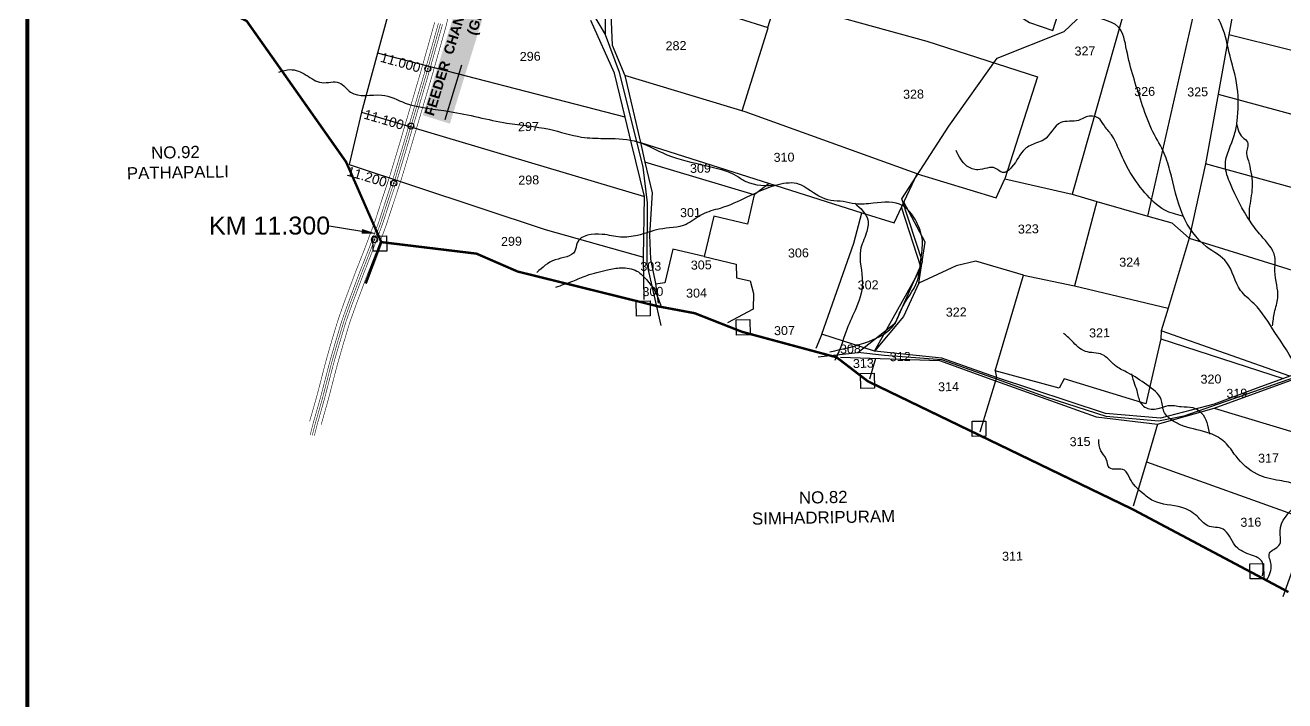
# Model space of a CAD drawing. Header units: inches. Extents: x 189567 to 224456, y 1616569 to 1632146.
# Drawn here: x 189567 to 191674, y 1618564 to 1619694 of the extents above; entities that cross this region are included whole.
import ezdxf
from ezdxf import colors
from ezdxf.entities.mleader import LeaderData, LeaderLine
from ezdxf.enums import TextEntityAlignment as Align
from ezdxf.math import Vec2, Vec3

# ---------------------------------------------------------------- set-up
doc = ezdxf.new("R2010")
doc.units = ezdxf.units.IN
doc.header["$LTSCALE"] = 15
doc.header["$MEASUREMENT"] = 0
doc.header["$PDMODE"] = 32
doc.header["$PDSIZE"] = 10
doc.linetypes.add('HIDDEN2', pattern=[0.1875, 0.125, -0.0625])
for name, color, linetype in [('CANAL1', 7, 'Continuous'), ('CHANAGE', 1, 'Continuous'), ('PLOT', 7, 'Continuous'), ('PLOT NOS', 7, 'Continuous'), ('RE REMARKS', 7, 'Continuous'), ('ROAD', 1, 'Continuous'), ('STREAM', 4, 'Continuous'), ('STRUCTURE', 5, 'Continuous'), ('text2', 7, 'Continuous'), ('VILLAGE BOUNADRY STONES', 1, 'Continuous'), ('VILLAGE BOUNDRY', 5, 'Continuous'), ('VILLAGE STONES', 240, 'Continuous')]:
    doc.layers.add(name, color=color, linetype=linetype)
doc.styles.get("Standard").update_dxf_attribs({"font": 'arial.ttf'})
doc.dimstyles.get("Standard").update_dxf_attribs({"dimtxt": 0.18, "dimasz": 0.18, "dimexe": 0.18, "dimexo": 0.0625, "dimgap": 0.09, "dimtad": 0, "dimtih": 1, "dimtoh": 1, "dimdec": 4, "dimzin": 0, "dimdsep": 46, "dimtxsty": 'Standard', "dimcen": 0.09, "dimadec": 0, "dimazin": 0, "dimtfac": 1, "dimtdec": 4, "dimtofl": 0, "dimtmove": 0, "dimatfit": 3, "dimfxl": 1, "dimtolj": 1, "dimtzin": 0, "dimarcsym": 0})

msp = doc.modelspace()

# ---------------------------------------------------------------- linework, layer by layer
at = {"layer": 'CANAL1', "color": 200, "const_width": 1}
for points in [[(190278.6, 1619723.7), (190271.7, 1619694.1), (190247.4, 1619608), (190210.3, 1619482.6), (190196.5, 1619436.6), (190183.4, 1619397.1), (190171.4, 1619360.3), (190154.4, 1619314.4), (190138.4, 1619273.7), (190120.5, 1619225.8), (190111, 1619199.2), (190108.1, 1619190), (190102.1, 1619169.9), (190099.3, 1619160.7), (190091.2, 1619132.6), (190088, 1619121), (190079.2, 1619086.9), (190074.4, 1619068.5), (190062.3, 1619025.7)], [(190252.3, 1619699.1), (190228.2, 1619613.6), (190191.2, 1619488.3), (190177.4, 1619442.6), (190164.4, 1619403.4), (190152.6, 1619366.9), (190135.7, 1619321.5), (190119.7, 1619280.8), (190101.7, 1619232.7), (190092.1, 1619205.6), (190089, 1619195.9), (190082.9, 1619175.7), (190080.1, 1619166.4), (190071.9, 1619138), (190068.7, 1619126.1), (190059.9, 1619091.9), (190055.1, 1619073.7), (190043.1, 1619031.4)]]:
    msp.add_lwpolyline(points, dxfattribs=at)
at = {"layer": 'CANAL1', "color": 5, "const_width": 1}
for points in [[(190258.6, 1619697.5), (190234.4, 1619611.8), (190197.4, 1619486.5), (190183.6, 1619440.6), (190170.6, 1619401.3), (190158.7, 1619364.8), (190141.8, 1619319.2), (190125.8, 1619278.5), (190107.9, 1619230.4), (190098.2, 1619203.5), (190095.2, 1619194), (190089.2, 1619173.8), (190086.4, 1619164.5), (190078.2, 1619136.3), (190075, 1619124.4), (190066.2, 1619090.3), (190061.4, 1619072), (190048.8, 1619027.8), (190044.1, 1619008.9)], [(190265.4, 1619695.7), (190241.2, 1619609.9), (190204.1, 1619484.5), (190190.3, 1619438.5), (190177.2, 1619399.1), (190165.3, 1619362.5), (190148.3, 1619316.7), (190132.4, 1619276), (190114.4, 1619228), (190104.9, 1619201.3), (190101.9, 1619191.9), (190095.9, 1619171.8), (190093.1, 1619162.5), (190084.9, 1619134.4), (190081.7, 1619122.6), (190072.9, 1619088.6), (190068.2, 1619070.2), (190055.6, 1619026), (190050.9, 1619007.2)]]:
    msp.add_lwpolyline(points, dxfattribs=at)
at = {"layer": 'CANAL1', "color": 1, "linetype": 'HIDDEN2', "ltscale": 4, "const_width": 1}
for points in [[(190262, 1619696.6), (190237.8, 1619610.8), (190200.7, 1619485.5), (190186.9, 1619439.6), (190173.9, 1619400.2), (190162, 1619363.6), (190145.1, 1619318), (190129.1, 1619277.2), (190111.1, 1619229.2), (190101.5, 1619202.4), (190098.6, 1619192.9), (190092.5, 1619172.8), (190089.7, 1619163.5), (190081.5, 1619135.3), (190078.3, 1619123.5), (190069.5, 1619089.4), (190064.8, 1619071.1), (190052.2, 1619026.9), (190047.5, 1619008.1)], [(190262, 1619696.6), (190237.8, 1619610.8), (190200.7, 1619485.5), (190186.9, 1619439.6), (190173.9, 1619400.2), (190162, 1619363.6), (190145.1, 1619318), (190129.1, 1619277.2), (190111.1, 1619229.2), (190101.5, 1619202.4), (190098.6, 1619192.9), (190092.5, 1619172.8), (190089.7, 1619163.5), (190081.5, 1619135.3), (190078.3, 1619123.5), (190069.5, 1619089.4), (190064.8, 1619071.1), (190052.7, 1619028.5)], [(190262, 1619696.6), (190237.8, 1619610.8), (190200.7, 1619485.5), (190186.9, 1619439.6), (190173.9, 1619400.2), (190162, 1619363.6), (190145.1, 1619318), (190129.1, 1619277.2), (190111.1, 1619229.2), (190101.5, 1619202.4), (190098.6, 1619192.9), (190092.5, 1619172.8), (190089.7, 1619163.5), (190081.5, 1619135.3), (190078.3, 1619123.5), (190069.5, 1619089.4), (190064.8, 1619071.1), (190052.7, 1619028.5)]]:
    msp.add_lwpolyline(points, dxfattribs=at)
at = {"layer": 'PLOT'}
for points in [[(191755.7, 1620411.4), (191714.9, 1620264.9), (191690.8, 1620178.2), (191669.5, 1620110.8), (191643.7, 1619988.9), (191623.8, 1619895), (191597.5, 1619770.7), (191580.8, 1619678.1), (191562.8, 1619578.6), (191541.8, 1619462.5), (191514.7, 1619338.1), (191479.2, 1619220.9), (191467.7, 1619182.9), (191467.2, 1619169.6), (191441.7, 1619060.5), (191305.3, 1619102.7), (191297.1, 1619087.2), (191189.7, 1619115.9), (191192.3, 1619104.6), (191164.2, 1619013.5)], [(190175.5, 1620113.4), (190237.6, 1620089.4), (190318.7, 1620057.9), (190236.3, 1619775.5), (190193, 1619780.4), (190156.6, 1619647.3), (190129.6, 1619548.7), (190109, 1619461), (190437.2, 1619352.6), (190601.4, 1619306)], [(190859.9, 1619851.7), (190900.4, 1619838.8), (190997.4, 1619820.6), (191092.1, 1619787.8), (191191.3, 1619733.6), (191247.3, 1619698.4), (191286.3, 1619685.2), (191327.5, 1619814.6), (191335.4, 1619839.5), (191372.7, 1619831.2), (191432.4, 1619812.7), (191537.5, 1619780.1), (191597.3, 1619769.3)], [(191432.4, 1619812.7), (191318.9, 1619411.3)], [(191445.2, 1619374.8), (191537.5, 1619780.1)], [(190544.6, 1619764.9), (190549.1, 1619660.8), (190570.1, 1619609.8), (190596.3, 1619497.8), (190604, 1619464.8), (190616, 1619413.6), (190611.9, 1619342.9), (190613.1, 1619302.5), (190621.7, 1619261.9), (190626.4, 1619229.2)], [(190544.6, 1619764.9), (190710.3, 1619721.3), (190809.5, 1619690.1), (190824.3, 1619737.3), (191075.3, 1619667.2), (191260.8, 1619607.9), (191206.2, 1619437.1), (191318.9, 1619411.3), (191360.2, 1619399.3), (191445.2, 1619374.8), (191485.4, 1619363.3), (191514.7, 1619338.1), (191778, 1619255.8)], [(190602.6, 1619235.1), (190601.4, 1619306), (190603, 1619407.6), (190581.6, 1619496.2), (190570.9, 1619540.5), (190553.2, 1619614), (190513.6, 1619702.2)], [(190766.4, 1619551), (190810.1, 1619689.9)], [(191975.5, 1619580), (191580.8, 1619678.1)], [(190570.9, 1619540.5), (190156.6, 1619647.3)], [(191059.6, 1619445.6), (190771.9, 1619549.3), (190570.1, 1619609.8)], [(191562.8, 1619578.6), (191949.4, 1619473.9)], [(190129.6, 1619548.7), (190603, 1619407.6)], [(190596.3, 1619497.8), (190967, 1619380.5)], [(190812, 1619429.5), (190787, 1619410.5), (190604, 1619464.8)], [(191922.7, 1619357.5), (191541.8, 1619462.5)], [(190900, 1619177.4), (190953.5, 1619329.7), (190967, 1619380.5), (191020.8, 1619363.5), (191059.6, 1619445.6), (191191.5, 1619405.3), (191206.2, 1619437.1)], [(190787, 1619410.5), (190775.3, 1619361.4), (190719.3, 1619374.7), (190703.2, 1619307.2), (190650.7, 1619319.7), (190637.3, 1619263.3), (190621.8, 1619261.1)], [(191237.2, 1619275.8), (191157.7, 1619299.4), (191124.8, 1619291.9), (191062.1, 1619262.8), (191072.6, 1619331), (191037.1, 1619398)], [(191360.2, 1619399.3), (191322.4, 1619258.1)], [(190988.2, 1619148.8), (191066, 1619288.4), (191033.1, 1619389.6)], [(190703.2, 1619307.2), (190756.5, 1619294.5), (190757.4, 1619271.5), (190779.8, 1619266.6), (190785.4, 1619245.5), (190785.1, 1619219.3), (190742.3, 1619196.2)], [(191189.7, 1619115.9), (191237.2, 1619275.8), (191322.4, 1619258.1), (191479.2, 1619220.9)], [(191062.1, 1619262.8), (191036.7, 1619206.6), (190988.2, 1619148.8)], [(191682.7, 1619107), (191467.7, 1619182.9)], [(191869.7, 1619117.7), (191806.3, 1619136.7), (191740.4, 1619126.4), (191682.7, 1619107), (191629.3, 1619087.6), (191556.2, 1619060.3), (191466.7, 1619037), (191374.7, 1619044.6), (191192.3, 1619104.6), (191100.7, 1619137), (190988.2, 1619148.8), (190900, 1619177.4), (190890, 1619153.3)], [(191467.2, 1619169.6), (191671.8, 1619103)], [(190931.4, 1619139.1), (191096.7, 1619133.1), (191190.7, 1619099.4), (191359.1, 1619039), (191461.7, 1619026.5), (191556.1, 1619053.3), (191695.9, 1619104)], [(190989.7, 1619136.5), (190979.8, 1619102)], [(191443.2, 1618963.9), (191716.8, 1618865.4), (191752.6, 1618994.7), (191780.1, 1619075.2)], [(191556.1, 1619053.3), (191752.6, 1618994.7)], [(191461.7, 1619026.5), (191443.2, 1618963.9), (191420.6, 1618889.6)], [(191716.8, 1618865.4), (191671, 1618738.1)]]:
    msp.add_lwpolyline(points, dxfattribs=at)
at = {"layer": 'ROAD'}
for points in [[(190828.4, 1621620.1), (190785.2, 1621405.8), (190759.9, 1621263.4), (190727.3, 1621070), (190695.1, 1620919.2), (190674.4, 1620842.8), (190655, 1620751.7), (190623.2, 1620607.7), (190594.5, 1620472.9), (190563.6, 1620303.6), (190551, 1620075.3), (190538.8, 1619813), (190537.7, 1619678.7), (190560.9, 1619615.8), (190600.5, 1619456.7), (190607.8, 1619397.2), (190606.9, 1619294.4), (190630.7, 1619191.7)], [(190202.2, 1620690.7), (190231.5, 1620598.3), (190272.7, 1620574.5), (190346.1, 1620388.8), (190356.9, 1620342.1), (190350.4, 1620263.7), (190372.4, 1620250.9), (190375.1, 1620210.4), (190409.2, 1620093.5), (190424.2, 1620005.2), (190434.5, 1619960.9), (190446.3, 1619939.3), (190472.9, 1619792.1), (190505.9, 1619732), (190537.7, 1619678.7)], [(190893.6, 1619139.4), (190960.3, 1619146.8), (191023.3, 1619196.5), (191068.4, 1619298.2), (191034, 1619403.9), (191112.1, 1619525.4), (191193.5, 1619639), (191305.3, 1619683.4), (191408.1, 1619781.1), (191593.9, 1619904.8), (191630.5, 1619938.5), (191715.2, 1619983.4)], [(193493.7, 1618617.6), (193451.3, 1618632.3), (193202.6, 1618713.9), (193045.3, 1618777.9), (192908.9, 1618827.2), (192749.4, 1618881), (192605.3, 1618922.5), (192386, 1618974.7), (192258.3, 1619004.8), (192136.7, 1619039.7), (191981.2, 1619080.8), (191917.8, 1619097.6), (191827.3, 1619127.1), (191780.7, 1619130.4), (191690.9, 1619105.1), (191505.6, 1619040.4), (191463.4, 1619031.9), (191375.5, 1619039.7), (191276.6, 1619071.2), (191187.7, 1619103.7), (191100.8, 1619134.5), (191004.5, 1619141.6), (190960.3, 1619146.8)]]:
    msp.add_lwpolyline(points, dxfattribs=at)
at = {"layer": 'STREAM'}
for points in [[(191644.3, 1618766.2), (191651.6, 1618791.9), (191648.8, 1618810.9), (191664.7, 1618823.7), (191666.6, 1618847.5), (191693.7, 1618891.5), (191708.2, 1618910.8), (191702.6, 1618955), (191695.7, 1619006.6), (191705, 1619045.5), (191694.1, 1619120.2), (191657.8, 1619180.2), (191622.9, 1619228.3), (191600.5, 1619250.5), (191577.5, 1619296.9), (191543.6, 1619323.6), (191503.9, 1619376.4), (191482.2, 1619451.2), (191470.8, 1619483.7), (191451.6, 1619520.2), (191434.7, 1619565.1), (191409.8, 1619652.7), (191396, 1619691.1), (191347.2, 1619714.8), (191322.2, 1619741.7), (191285.6, 1619758.9), (191270.1, 1619791.9), (191248.6, 1619822.4), (191235.8, 1619841.2), (191227.6, 1619863.1), (191206.4, 1619884.1), (191186.3, 1619933), (191157.6, 1619968.7), (191097.7, 1619984.2), (191049.9, 1619991.6), (191024, 1620038.7), (191001.1, 1620085.3), (190992.1, 1620112.6), (190963.9, 1620126.4), (190932.9, 1620157.3), (190925.4, 1620204.8), (190930.3, 1620230.4), (190914.8, 1620261.1), (190907.2, 1620314.3), (190887.7, 1620366.2), (190874.6, 1620400.5), (190863, 1620442.5), (190864.6, 1620487.8), (190866.6, 1620504.5), (190866.1, 1620531.8), (190861.1, 1620541.9), (190870.9, 1620593.8)], [(191654, 1619191.3), (191657.2, 1619213.7), (191662.8, 1619238), (191657.7, 1619282.7), (191657.9, 1619306.9), (191634.8, 1619342.1), (191616.2, 1619366.6), (191583.4, 1619428.7), (191575, 1619459.4), (191590.3, 1619511.1), (191594.7, 1619533.6), (191594.9, 1619589.9), (191581, 1619650.1), (191566.7, 1619698.2), (191544.7, 1619739.9), (191538.3, 1619789.4), (191528.2, 1619811.6), (191520.3, 1619842.3), (191509.7, 1619859), (191512.2, 1619921.4), (191504.9, 1619983.9), (191511.9, 1620026.4), (191508.3, 1620059), (191478.9, 1620075.9), (191469.5, 1620090.3), (191452.7, 1620116.6), (191441.6, 1620127.9), (191430.1, 1620159.1), (191420.2, 1620169.2), (191383, 1620183), (191361.9, 1620204.7), (191337.4, 1620218.7), (191326.2, 1620296.5), (191330.5, 1620327.5), (191339.6, 1620358.5), (191351.7, 1620420.8), (191359.7, 1620446.3), (191364, 1620475.4), (191368.4, 1620495.5), (191372.8, 1620520.4), (191373.6, 1620541.6)], [(189991.5, 1619615.8), (190010.6, 1619619.9), (190037.2, 1619610.8), (190063.3, 1619598.1), (190092.7, 1619597.9), (190111.5, 1619582.1), (190163.8, 1619577.2), (190203.1, 1619564), (190277.1, 1619549.9), (190373.2, 1619530.4), (190444.1, 1619520), (190498.1, 1619507.1), (190535, 1619504.8), (190585.9, 1619500.7), (190640.9, 1619477.4), (190705.3, 1619459.5), (190757.2, 1619442.1), (190772.8, 1619432.9), (190825.2, 1619426.5)], [(191503, 1619374.6), (191473.7, 1619384.9), (191440.3, 1619414), (191412.9, 1619452.9), (191397.7, 1619484.8), (191384.5, 1619510.6), (191372, 1619526.7), (191362.7, 1619538.7), (191342, 1619540.7), (191329.4, 1619535), (191299.7, 1619531.4), (191271.1, 1619502.3), (191259.1, 1619497.3), (191239.8, 1619487.2), (191217.4, 1619456.4), (191202.3, 1619447.6), (191190.7, 1619454.7), (191161, 1619452.3), (191142.6, 1619458.6), (191124.5, 1619484.4)], [(191593.7, 1619530.3), (191603.8, 1619506.8), (191611.9, 1619498.5), (191610.4, 1619479.6), (191613.7, 1619467), (191615.7, 1619458.5), (191619.1, 1619438.5), (191619.5, 1619418.5), (191614.7, 1619382.6), (191615.1, 1619366.2)], [(190913.3, 1619147.9), (190978.5, 1619165.3), (191021.4, 1619194.1), (191032.7, 1619218.6), (191059.8, 1619266.9), (191065.7, 1619301.6), (191068.1, 1619333.3), (191056.4, 1619368.3), (191035.3, 1619392.2), (190985.9, 1619396.4), (190955.7, 1619395.1), (190935.8, 1619399.1), (190915.1, 1619400.9), (190876.5, 1619420), (190862.3, 1619427.9), (190827, 1619427.2), (190774.4, 1619406.3), (190729.8, 1619387.8), (190699.8, 1619377.7), (190672.9, 1619361), (190628.2, 1619352.8), (190591.6, 1619342.5), (190562.9, 1619339.7), (190532.6, 1619344.3), (190490.9, 1619330.3), (190486.8, 1619316.2), (190453.9, 1619301.6), (190423.4, 1619280.4)], [(190954.9, 1619396.5), (190976.8, 1619368.3), (190974.3, 1619346.2), (190964.6, 1619318), (190967.8, 1619263.7), (190955.5, 1619217.1), (190940, 1619180.7), (190931.6, 1619156.3), (190921.7, 1619133.3)], [(190454.8, 1619256), (190483.3, 1619266.1), (190506.7, 1619275.4), (190541.1, 1619284.9), (190563.9, 1619288.3), (190590.5, 1619282.9), (190608.5, 1619266.3), (190622.1, 1619246.7), (190630.7, 1619224.1)], [(191708.5, 1618909.6), (191693.7, 1618924.4), (191665.7, 1618932.3), (191628, 1618943.1), (191592.8, 1618973.3), (191574.2, 1618996.5), (191549.8, 1619011.1), (191504.8, 1619023.6), (191487.9, 1619031.9), (191472.1, 1619048.2), (191467.6, 1619068.2), (191443.6, 1619092.3), (191411.8, 1619112.8), (191392.7, 1619123.1), (191379.6, 1619135.3), (191369.3, 1619143), (191340.8, 1619148.5), (191318.1, 1619165.9), (191304.2, 1619179.2)], [(191417.9, 1619110.7), (191423.2, 1619093.4), (191427.6, 1619079.9), (191434, 1619061.1), (191442.9, 1619054.1), (191464.8, 1619053.4), (191479.1, 1619057.8), (191501.1, 1619056.3), (191520.8, 1619054.4), (191534.6, 1619046), (191548.2, 1619010)], [(191637.3, 1618773.3), (191635.6, 1618798.1), (191614.2, 1618809.1), (191590.9, 1618824.4), (191571.1, 1618851.2), (191545.5, 1618856.8), (191527.7, 1618872.7), (191502, 1618887.4), (191454.6, 1618898.5), (191435.6, 1618912.1), (191415.2, 1618935.9), (191406.4, 1618949.6), (191381, 1618953.9), (191375.8, 1618968.3), (191366.5, 1618982.1), (191363.1, 1619001.3)]]:
    msp.add_spline(points, degree=3, dxfattribs=at)
at = {"layer": 'text2', "color": 5, "const_width": 7}
msp.add_lwpolyline([(198633.6, 1616572.1), (189570.7, 1616572.1), (189570.7, 1624123.6), (198633.6, 1624123.6)], close=True, dxfattribs=at)
at = {"layer": 'text2', "color": 3}
for p in [(190240.7, 1619621.2), (190212.5, 1619525.4), (190183.7, 1619429.8), (190151.5, 1619335.3)]:
    msp.add_point(p, dxfattribs=at)
at = {"layer": 'VILLAGE BOUNADRY STONES'}
for points in [[(190148.6, 1619341.2), (190171.5, 1619341.6), (190172, 1619316.4), (190149.1, 1619315.9)], [(190589.6, 1619232.7), (190612.5, 1619233.2), (190613, 1619207.9), (190590.1, 1619207.5)], [(190756.5, 1619201.2), (190779.3, 1619201.6), (190779.8, 1619176.4), (190757, 1619175.9)], [(190964.7, 1619111.7), (190987.5, 1619112.1), (190988, 1619086.9), (190965.1, 1619086.4)], [(191151.2, 1619031.6), (191174, 1619032), (191174.5, 1619006.7), (191151.6, 1619006.3)], [(191616, 1618793), (191638.9, 1618793.5), (191639.4, 1618768.2), (191616.5, 1618767.8)]]:
    msp.add_lwpolyline(points, close=True, dxfattribs=at)
at = {"layer": 'VILLAGE BOUNDRY', "color": 5, "const_width": 4}
msp.add_lwpolyline([(189640.6, 1619858), (189706.9, 1619822.3), (189762.3, 1619787.8), (189801.6, 1619771.2), (189896, 1619722.6), (189937.9, 1619701), (190002.4, 1619609.7), (190104, 1619465.5), (190112.7, 1619445.9), (190163, 1619331.3), (190136.9, 1619262), (190163, 1619331.3), (190322.2, 1619312), (190391, 1619282.1), (190625.7, 1619223.9), (190687.2, 1619212.4), (190766.6, 1619181.2), (190889.3, 1619148.1), (190924.6, 1619138.6), (190976.9, 1619098.5), (191153, 1619013.4), (191420, 1618884.3), (191680.6, 1618745.9)], dxfattribs=at)

# ---------------------------------------------------------------- texts
at = {"layer": 'CHANAGE'}
for s, rotation, p in [('11.000', 344.2587, (190228, 1619622.5)), ('11.100', 343.5369, (190200.1, 1619526.6)), ('11.200', 343.2231, (190171.6, 1619430.9))]:
    msp.add_text(s, height=16, rotation=rotation, dxfattribs=at).set_placement(p, align=Align.MIDDLE_RIGHT)
at = {"layer": 'PLOT NOS'}
for s, p in [('282', (190656, 1619659.9)), ('296', (190412.1, 1619642.1)), ('327', (191340.1, 1619651.1)), ('328', (191053.3, 1619578.8)), ('326', (191440, 1619583.3)), ('325', (191528.6, 1619582.6)), ('297', (190409.1, 1619524.6)), ('310', (190836.7, 1619473.3)), ('309', (190696.8, 1619454.8)), ('298', (190409.6, 1619435.2)), ('301', (190680.2, 1619380.8)), ('323', (191245.4, 1619353.3)), ('299', (190380.7, 1619332.6)), ('306', (190860.7, 1619313.2)), ('303', (190613.8, 1619290.9)), ('305', (190698.2, 1619293.1)), ('324', (191414.9, 1619297.9)), ('302', (190977.4, 1619259.7)), ('300', (190617.3, 1619248.7)), ('304', (190690.3, 1619246.1)), ('322', (191124.8, 1619214.3)), ('307', (190837.4, 1619183.4)), ('321', (191364.5, 1619179.6)), ('308', (190947.7, 1619152.6)), ('312', (191031.1, 1619139.8)), ('313', (190969.4, 1619128.5)), ('320', (191550.9, 1619102.2)), ('314', (191111.9, 1619089.5)), ('319', (191594.2, 1619078.5)), ('315', (191332, 1618997.6)), ('317', (191647.2, 1618970.1)), ('316', (191617.6, 1618862.8)), ('311', (191218.9, 1618806))]:
    msp.add_text(s, height=15, rotation=1.1012, dxfattribs=at).set_placement(p, align=Align.MIDDLE_CENTER)
at = {"layer": 'STRUCTURE', "color": 5, "insert": (190234.3, 1619544.7), "char_height": 16.64, "width": 219.875, "attachment_point": 1, "rotation": 72.738, "bg_fill": 1, "box_fill_scale": 1.1, "bg_fill_color": 7, "bg_fill_true_color": 16777215, "bg_fill_transparency": 0}
msp.add_mtext('\\pi1.44345;{\\fArial|b1|i0|c0|p34;\\C1;FEEDER  CHANNEL \\P\\pi151.28291;(GKLI)}', dxfattribs=at)
at = {"layer": 'text2', "color": 1, "char_height": 20.177, "attachment_point": 1, "rotation": 1.1012}
for s, insert, width in [('\\pi116.92442;NO.92\\P\\pi67.8108; PATHAPALLI', (189660.8, 1619488.7), 311.679), ('\\pi80.88574;NO.82 \\P\\pi1.69974;SIMHADRIPURAM', (190780.5, 1618912.3), 239.602)]:
    msp.add_mtext(s, dxfattribs=dict(at, insert=insert, width=width))

# ---------------------------------------------------------------- leaders
at = {"layer": 'RE REMARKS', "color": 1}
msp.add_leader([(190269.8, 1619536.4), (190297.5, 1619628)], dimstyle='Standard', override={"dimasz": 40}, dxfattribs=at)
at = {"layer": 'VILLAGE STONES', "color": 1}
ml = msp.add_multileader_mtext('Standard', dxfattribs=at)
ml.set_content('KM 11.300', color=1)
ml.set_leader_properties()
ml.build(insert=Vec2(0, 0))
ml.multileader.update_dxf_attribs({"dogleg_length": 0.36, "arrow_head_size": 25})
ctx = ml.context
ctx.base_point, ctx.char_height, ctx.arrow_head_size, ctx.landing_gap_size, ctx.plane_origin = Vec3(189874.6, 1619358.7), 30, 25, 0.09, Vec3(190235.9, 1619197.8)
notes = []
notes.append((ctx, [(1, (1, 1, 0), (190072.4, 1619358.7), (-1, 0), 1.396927018504357e-11, [(0, [(190155.1, 1619345.2)], 0, [])])]))
ctx.mtext.insert, ctx.mtext.flow_direction = Vec3(189874.7, 1619374), 5
for ctx, leaders in notes:
    for number, flags, end, landing, length, lines in leaders:
        leader = LeaderData()
        leader.index, (leader.has_last_leader_line, leader.has_dogleg_vector, leader.attachment_direction) = number, flags
        leader.last_leader_point, leader.dogleg_vector, leader.dogleg_length = Vec3(end), Vec3(landing), length
        for number, points, colour, breaks in lines:
            line = LeaderLine()
            line.index, line.vertices, line.color, line.breaks = number, Vec3.list(points), colors.encode_raw_color(colour), breaks
            leader.lines.append(line)
        ctx.leaders.append(leader)

doc.saveas('drawing.dxf')
